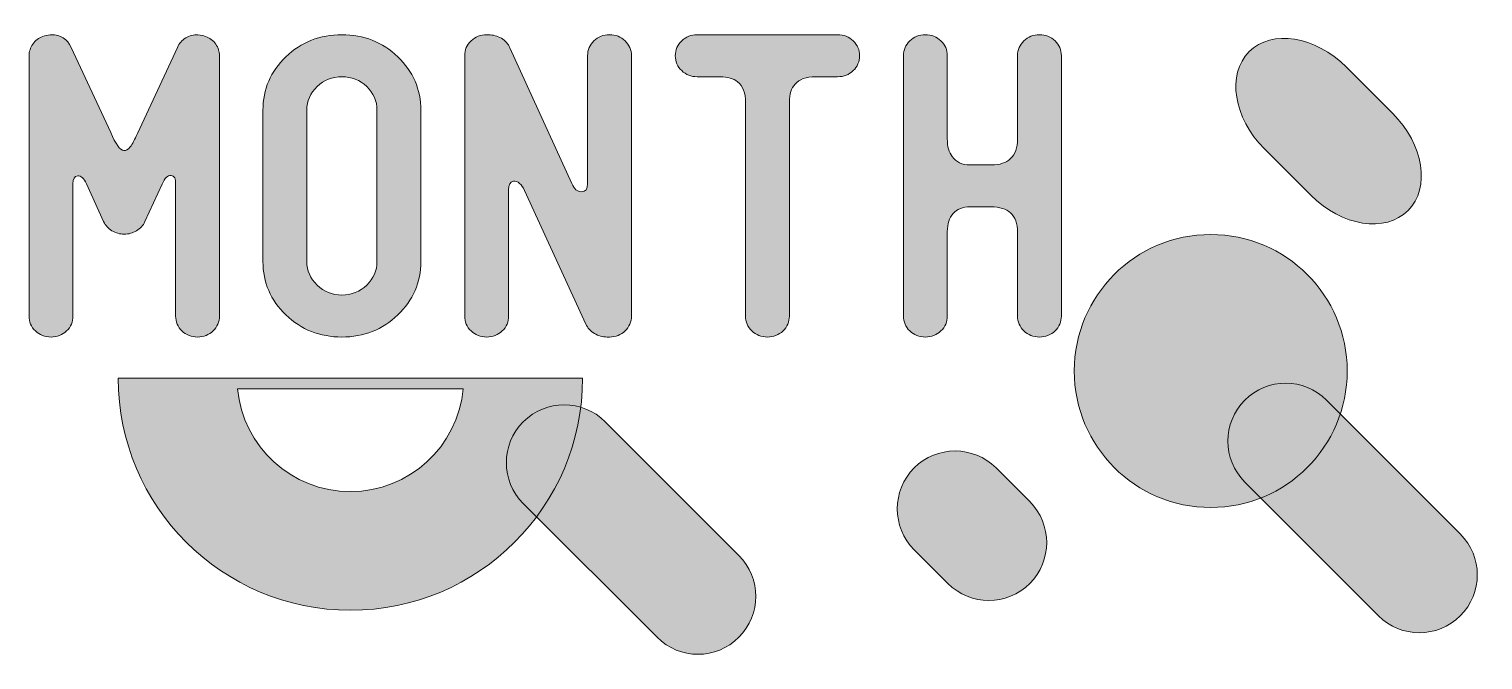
# Model space of a CAD drawing. Header units: inches. Extents: x 110 to 970, y -1000 to -79.
# Drawn here: x 122 to 949, y -1000 to -641 of the extents above; entities that cross this region are included whole.
import ezdxf

# ---------------------------------------------------------------- set-up
doc = ezdxf.new("R2010")
doc.units = ezdxf.units.IN
doc.header["$MEASUREMENT"] = 0
doc.layers.add('Layer 1', color=7, linetype='Continuous')

# ---------------------------------------------------------------- blocks, each defined once
blk = doc.blocks.new('block 5')
at = {"layer": 'Layer 1', "true_color": 0xfccf0c}
h = blk.add_hatch(color=40, dxfattribs=at)
h.dxf.hatch_style = 2
edge = h.paths.add_edge_path()
edge.add_spline(control_points=[(146.17, -651.66), (146.17, -651.66), (168.61, -700.09), (168.61, -700.09), (171.44, -706.62), (173.94, -710.04), (176.1, -710.35), (177.26, -710.51), (178.47, -709.8), (179.71, -708.21), (180.96, -706.62), (182.33, -704.07), (183.83, -700.57), (183.83, -700.57), (206.52, -651.66), (206.52, -651.66), (207.52, -649.43), (209.1, -647.64), (211.26, -646.29), (213.42, -644.94), (215.75, -644.34), (218.24, -644.5), (219.9, -644.66), (221.32, -644.97), (222.48, -645.45), (224.98, -646.25), (226.93, -647.68), (228.34, -649.75), (229.75, -651.81), (230.46, -654.04), (230.46, -656.43), (230.46, -656.43), (230.46, -804.37), (230.46, -804.37), (230.46, -807.71), (229.25, -810.53), (226.85, -812.84), (224.43, -815.14), (221.48, -816.3), (217.99, -816.3), (214.5, -816.3), (211.55, -815.14), (209.14, -812.84), (206.73, -810.53), (205.52, -807.71), (205.52, -804.37), (205.52, -804.37), (205.52, -729.44), (205.52, -729.44), (205.69, -726.26), (204.82, -724.59), (202.91, -724.43), (200.99, -724.27), (199.29, -725.94), (197.79, -729.44), (197.79, -729.44), (188.07, -750.68), (188.07, -750.68), (187.07, -752.91), (185.49, -754.66), (183.33, -755.93), (181.17, -757.2), (178.84, -757.84), (176.35, -757.84), (173.85, -757.84), (171.52, -757.2), (169.36, -755.93), (167.2, -754.66), (165.62, -752.91), (164.62, -750.68), (164.62, -750.68), (154.9, -729.2), (154.9, -729.2), (153.4, -726.18), (151.74, -724.67), (149.91, -724.67), (148.08, -724.83), (147.17, -726.34), (147.17, -729.2), (147.17, -729.2), (147.17, -804.37), (147.17, -804.37), (147.17, -807.71), (145.96, -810.53), (143.55, -812.84), (141.14, -815.14), (138.19, -816.3), (134.7, -816.3), (131.21, -816.3), (128.25, -815.14), (125.84, -812.84), (123.43, -810.53), (122.23, -807.71), (122.23, -804.37), (122.23, -804.37), (122.23, -656.43), (122.23, -656.43), (122.23, -654.04), (122.93, -651.81), (124.35, -649.75), (125.76, -647.68), (127.63, -646.25), (129.96, -645.45), (131.29, -644.97), (132.7, -644.66), (134.2, -644.5), (134.36, -644.5), (134.53, -644.5), (134.7, -644.5), (140.18, -644.5), (144.01, -646.88), (146.17, -651.66)], knot_values=[0, 0, 0, 0, 1, 1, 1, 2, 2, 2, 3, 3, 3, 4, 4, 4, 5, 5, 5, 6, 6, 6, 7, 7, 7, 8, 8, 8, 9, 9, 9, 10, 10, 10, 11, 11, 11, 12, 12, 12, 13, 13, 13, 14, 14, 14, 15, 15, 15, 16, 16, 16, 17, 17, 17, 18, 18, 18, 19, 19, 19, 20, 20, 20, 21, 21, 21, 22, 22, 22, 23, 23, 23, 24, 24, 24, 25, 25, 25, 26, 26, 26, 27, 27, 27, 28, 28, 28, 29, 29, 29, 30, 30, 30, 31, 31, 31, 32, 32, 32, 33, 33, 33, 34, 34, 34, 35, 35, 35, 36, 36, 36, 37, 37, 37, 37], degree=3, periodic=1)
h = blk.add_hatch(color=40, dxfattribs=at)
h.dxf.hatch_style = 2
edge = h.paths.add_edge_path()
edge.add_spline(control_points=[(344.93, -687.45), (344.93, -687.45), (344.93, -773.34), (344.93, -773.34), (344.93, -785.28), (340.57, -795.42), (331.84, -803.77), (323.11, -812.12), (312.51, -816.3), (300.04, -816.3), (287.57, -816.3), (276.97, -812.12), (268.25, -803.77), (259.52, -795.42), (255.15, -785.28), (255.15, -773.34), (255.15, -773.34), (255.15, -687.45), (255.15, -687.45), (255.15, -675.51), (259.52, -665.38), (268.25, -657.02), (276.97, -648.67), (287.57, -644.5), (300.04, -644.5), (312.51, -644.5), (323.11, -648.67), (331.84, -657.02), (340.57, -665.38), (344.93, -675.51), (344.93, -687.45)], knot_values=[0, 0, 0, 0, 1, 1, 1, 2, 2, 2, 3, 3, 3, 4, 4, 4, 5, 5, 5, 6, 6, 6, 7, 7, 7, 8, 8, 8, 9, 9, 9, 10, 10, 10, 10], degree=3, periodic=1)
edge = h.paths.add_edge_path()
edge.add_spline(control_points=[(280.09, -687.45), (280.09, -687.45), (280.09, -773.34), (280.09, -773.34), (280.09, -778.59), (282.04, -783.09), (285.95, -786.83), (289.86, -790.56), (294.55, -792.43), (300.04, -792.43), (305.53, -792.43), (310.22, -790.56), (314.13, -786.83), (318.03, -783.09), (319.99, -778.59), (319.99, -773.34), (319.99, -773.34), (319.99, -687.45), (319.99, -687.45), (319.99, -682.2), (318.03, -677.71), (314.13, -673.96), (310.22, -670.23), (305.53, -668.36), (300.04, -668.36), (294.55, -668.36), (289.86, -670.23), (285.95, -673.96), (282.04, -677.71), (280.09, -682.2), (280.09, -687.45)], knot_values=[0, 0, 0, 0, 1, 1, 1, 2, 2, 2, 3, 3, 3, 4, 4, 4, 5, 5, 5, 6, 6, 6, 7, 7, 7, 8, 8, 8, 9, 9, 9, 10, 10, 10, 10], degree=3, periodic=1)
h = blk.add_hatch(color=40, dxfattribs=at)
h.dxf.hatch_style = 2
edge = h.paths.add_edge_path()
edge.add_spline(control_points=[(390.69, -646.52), (392.93, -647.88), (394.55, -649.67), (395.55, -651.89), (395.55, -651.89), (430.71, -728.96), (430.71, -728.96), (432.04, -732.15), (433.87, -733.74), (436.2, -733.74), (438.53, -733.74), (439.69, -732.23), (439.69, -729.2), (439.69, -729.2), (439.69, -656.43), (439.69, -656.43), (439.69, -653.09), (440.9, -650.26), (443.31, -647.96), (445.72, -645.65), (448.67, -644.5), (452.16, -644.5), (455.65, -644.5), (458.6, -645.65), (461.02, -647.96), (463.42, -650.26), (464.63, -653.09), (464.63, -656.43), (464.63, -656.43), (464.63, -804.37), (464.63, -804.37), (464.63, -807.71), (463.42, -810.53), (461.02, -812.84), (458.6, -815.14), (455.65, -816.3), (452.16, -816.3), (451.49, -816.3), (451.08, -816.3), (450.91, -816.3), (448.25, -816.3), (445.8, -815.62), (443.56, -814.27), (441.31, -812.92), (439.69, -811.13), (438.7, -808.9), (438.7, -808.9), (403.78, -733.02), (403.78, -733.02), (403.11, -731.27), (402.2, -729.92), (401.04, -728.96), (399.87, -728.01), (398.71, -727.61), (397.55, -727.77), (395.72, -728.09), (394.8, -729.76), (394.8, -732.78), (394.8, -732.78), (394.8, -804.37), (394.8, -804.37), (394.8, -807.71), (393.59, -810.53), (391.19, -812.84), (388.77, -815.14), (385.82, -816.3), (382.33, -816.3), (378.84, -816.3), (375.89, -815.14), (373.48, -812.84), (371.07, -810.53), (369.86, -807.71), (369.86, -804.37), (369.86, -804.37), (369.86, -656.43), (369.86, -656.43), (369.86, -653.09), (371.07, -650.26), (373.48, -647.96), (375.89, -645.65), (378.84, -644.5), (382.33, -644.5), (382.83, -644.5), (383.16, -644.5), (383.33, -644.5), (385.99, -644.5), (388.44, -645.18), (390.69, -646.52)], knot_values=[0, 0, 0, 0, 1, 1, 1, 2, 2, 2, 3, 3, 3, 4, 4, 4, 5, 5, 5, 6, 6, 6, 7, 7, 7, 8, 8, 8, 9, 9, 9, 10, 10, 10, 11, 11, 11, 12, 12, 12, 13, 13, 13, 14, 14, 14, 15, 15, 15, 16, 16, 16, 17, 17, 17, 18, 18, 18, 19, 19, 19, 20, 20, 20, 21, 21, 21, 22, 22, 22, 23, 23, 23, 24, 24, 24, 25, 25, 25, 26, 26, 26, 27, 27, 27, 28, 28, 28, 29, 29, 29, 29], degree=3, periodic=1)
h = blk.add_hatch(color=40, dxfattribs=at)
h.dxf.hatch_style = 2
edge = h.paths.add_edge_path()
edge.add_spline(control_points=[(541.94, -644.5), (541.94, -644.5), (581.84, -644.5), (581.84, -644.5), (585.33, -644.5), (588.28, -645.65), (590.69, -647.96), (593.1, -650.26), (594.31, -653.09), (594.31, -656.43), (594.31, -659.77), (593.1, -662.59), (590.69, -664.9), (588.28, -667.21), (585.33, -668.36), (581.84, -668.36), (581.84, -668.36), (569.37, -668.36), (569.37, -668.36), (563.88, -668.36), (559.98, -669.79), (557.65, -672.65), (555.49, -674.88), (554.41, -678.22), (554.41, -682.67), (554.41, -682.67), (554.41, -804.37), (554.41, -804.37), (554.41, -807.71), (553.2, -810.53), (550.79, -812.84), (548.38, -815.14), (545.43, -816.3), (541.94, -816.3), (538.45, -816.3), (535.49, -815.14), (533.08, -812.84), (530.67, -810.53), (529.47, -807.71), (529.47, -804.37), (529.47, -804.37), (529.47, -683.15), (529.47, -683.15), (529.47, -677.59), (527.97, -673.61), (524.98, -671.22), (522.65, -669.31), (519.33, -668.36), (515, -668.36), (515, -668.36), (502.04, -668.36), (502.04, -668.36), (498.55, -668.36), (495.59, -667.21), (493.18, -664.9), (490.77, -662.59), (489.57, -659.77), (489.57, -656.43), (489.57, -653.09), (490.77, -650.26), (493.18, -647.96), (495.59, -645.65), (498.55, -644.5), (502.04, -644.5), (502.04, -644.5), (541.94, -644.5), (541.94, -644.5)], knot_values=[0, 0, 0, 0, 1, 1, 1, 2, 2, 2, 3, 3, 3, 4, 4, 4, 5, 5, 5, 6, 6, 6, 7, 7, 7, 8, 8, 8, 9, 9, 9, 10, 10, 10, 11, 11, 11, 12, 12, 12, 13, 13, 13, 14, 14, 14, 15, 15, 15, 16, 16, 16, 17, 17, 17, 18, 18, 18, 19, 19, 19, 20, 20, 20, 21, 21, 21, 22, 22, 22, 22], degree=3, periodic=1)
h = blk.add_hatch(color=40, dxfattribs=at)
h.dxf.hatch_style = 2
edge = h.paths.add_edge_path()
edge.add_spline(control_points=[(644.18, -656.43), (644.18, -656.43), (644.18, -703.67), (644.18, -703.67), (644.18, -707.97), (645.1, -711.31), (646.93, -713.69), (649.09, -716.88), (652.49, -718.46), (657.15, -718.46), (657.15, -718.46), (669.12, -718.46), (669.12, -718.46), (674.11, -718.46), (677.77, -717.27), (680.1, -714.89), (682.75, -712.5), (684.09, -708.76), (684.09, -703.67), (684.09, -703.67), (684.09, -656.43), (684.09, -656.43), (684.09, -653.09), (685.29, -650.26), (687.7, -647.96), (690.11, -645.65), (693.06, -644.5), (696.56, -644.5), (700.05, -644.5), (703, -645.65), (705.41, -647.96), (707.82, -650.26), (709.02, -653.09), (709.02, -656.43), (709.02, -656.43), (709.02, -804.37), (709.02, -804.37), (709.02, -807.71), (707.82, -810.53), (705.41, -812.84), (703, -815.14), (700.05, -816.3), (696.56, -816.3), (693.06, -816.3), (690.11, -815.14), (687.7, -812.84), (685.29, -810.53), (684.09, -807.71), (684.09, -804.37), (684.09, -804.37), (684.09, -756.88), (684.09, -756.88), (684.09, -751.79), (682.75, -748.05), (680.1, -745.67), (677.6, -743.44), (673.94, -742.33), (669.12, -742.33), (669.12, -742.33), (657.15, -742.33), (657.15, -742.33), (653, -742.33), (649.75, -743.6), (647.43, -746.14), (645.26, -748.53), (644.18, -751.95), (644.18, -756.41), (644.18, -756.41), (644.18, -804.37), (644.18, -804.37), (644.18, -807.71), (642.98, -810.53), (640.57, -812.84), (638.16, -815.14), (635.21, -816.3), (631.72, -816.3), (628.23, -816.3), (625.27, -815.14), (622.86, -812.84), (620.45, -810.53), (619.24, -807.71), (619.24, -804.37), (619.24, -804.37), (619.24, -656.43), (619.24, -656.43), (619.24, -653.09), (620.45, -650.26), (622.86, -647.96), (625.27, -645.65), (628.23, -644.5), (631.72, -644.5), (635.21, -644.5), (638.16, -645.65), (640.57, -647.96), (642.98, -650.26), (644.18, -653.09), (644.18, -656.43)], knot_values=[0, 0, 0, 0, 1, 1, 1, 2, 2, 2, 3, 3, 3, 4, 4, 4, 5, 5, 5, 6, 6, 6, 7, 7, 7, 8, 8, 8, 9, 9, 9, 10, 10, 10, 11, 11, 11, 12, 12, 12, 13, 13, 13, 14, 14, 14, 15, 15, 15, 16, 16, 16, 17, 17, 17, 18, 18, 18, 19, 19, 19, 20, 20, 20, 21, 21, 21, 22, 22, 22, 23, 23, 23, 24, 24, 24, 25, 25, 25, 26, 26, 26, 27, 27, 27, 28, 28, 28, 29, 29, 29, 30, 30, 30, 31, 31, 31, 32, 32, 32, 32], degree=3, periodic=1)
at = {"layer": 'Layer 1', "lineweight": 0}
for points, knots in [([(146.17, -651.66), (146.17, -651.66), (168.61, -700.09), (168.61, -700.09), (171.44, -706.62), (173.94, -710.04), (176.1, -710.35), (177.26, -710.51), (178.47, -709.8), (179.71, -708.21), (180.96, -706.62), (182.33, -704.07), (183.83, -700.57), (183.83, -700.57), (206.52, -651.66), (206.52, -651.66), (207.52, -649.43), (209.1, -647.64), (211.26, -646.29), (213.42, -644.94), (215.75, -644.34), (218.24, -644.5), (219.9, -644.66), (221.32, -644.97), (222.48, -645.45), (224.98, -646.25), (226.93, -647.68), (228.34, -649.75), (229.75, -651.81), (230.46, -654.04), (230.46, -656.43), (230.46, -656.43), (230.46, -804.37), (230.46, -804.37), (230.46, -807.71), (229.25, -810.53), (226.85, -812.84), (224.43, -815.14), (221.48, -816.3), (217.99, -816.3), (214.5, -816.3), (211.55, -815.14), (209.14, -812.84), (206.73, -810.53), (205.52, -807.71), (205.52, -804.37), (205.52, -804.37), (205.52, -729.44), (205.52, -729.44), (205.69, -726.26), (204.82, -724.59), (202.91, -724.43), (200.99, -724.27), (199.29, -725.94), (197.79, -729.44), (197.79, -729.44), (188.07, -750.68), (188.07, -750.68), (187.07, -752.91), (185.49, -754.66), (183.33, -755.93), (181.17, -757.2), (178.84, -757.84), (176.35, -757.84), (173.85, -757.84), (171.52, -757.2), (169.36, -755.93), (167.2, -754.66), (165.62, -752.91), (164.62, -750.68), (164.62, -750.68), (154.9, -729.2), (154.9, -729.2), (153.4, -726.18), (151.74, -724.67), (149.91, -724.67), (148.08, -724.83), (147.17, -726.34), (147.17, -729.2), (147.17, -729.2), (147.17, -804.37), (147.17, -804.37), (147.17, -807.71), (145.96, -810.53), (143.55, -812.84), (141.14, -815.14), (138.19, -816.3), (134.7, -816.3), (131.21, -816.3), (128.25, -815.14), (125.84, -812.84), (123.43, -810.53), (122.23, -807.71), (122.23, -804.37), (122.23, -804.37), (122.23, -656.43), (122.23, -656.43), (122.23, -654.04), (122.93, -651.81), (124.35, -649.75), (125.76, -647.68), (127.63, -646.25), (129.96, -645.45), (131.29, -644.97), (132.7, -644.66), (134.2, -644.5), (134.36, -644.5), (134.53, -644.5), (134.7, -644.5), (140.18, -644.5), (144.01, -646.88), (146.17, -651.66)], [0, 0, 0, 0, 1, 1, 1, 2, 2, 2, 3, 3, 3, 4, 4, 4, 5, 5, 5, 6, 6, 6, 7, 7, 7, 8, 8, 8, 9, 9, 9, 10, 10, 10, 11, 11, 11, 12, 12, 12, 13, 13, 13, 14, 14, 14, 15, 15, 15, 16, 16, 16, 17, 17, 17, 18, 18, 18, 19, 19, 19, 20, 20, 20, 21, 21, 21, 22, 22, 22, 23, 23, 23, 24, 24, 24, 25, 25, 25, 26, 26, 26, 27, 27, 27, 28, 28, 28, 29, 29, 29, 30, 30, 30, 31, 31, 31, 32, 32, 32, 33, 33, 33, 34, 34, 34, 35, 35, 35, 36, 36, 36, 37, 37, 37, 37]), ([(344.93, -687.45), (344.93, -687.45), (344.93, -773.34), (344.93, -773.34), (344.93, -785.28), (340.57, -795.42), (331.84, -803.77), (323.11, -812.12), (312.51, -816.3), (300.04, -816.3), (287.57, -816.3), (276.97, -812.12), (268.25, -803.77), (259.52, -795.42), (255.15, -785.28), (255.15, -773.34), (255.15, -773.34), (255.15, -687.45), (255.15, -687.45), (255.15, -675.51), (259.52, -665.38), (268.25, -657.02), (276.97, -648.67), (287.57, -644.5), (300.04, -644.5), (312.51, -644.5), (323.11, -648.67), (331.84, -657.02), (340.57, -665.38), (344.93, -675.51), (344.93, -687.45)], [0, 0, 0, 0, 1, 1, 1, 2, 2, 2, 3, 3, 3, 4, 4, 4, 5, 5, 5, 6, 6, 6, 7, 7, 7, 8, 8, 8, 9, 9, 9, 10, 10, 10, 10]), ([(390.69, -646.52), (392.93, -647.88), (394.55, -649.67), (395.55, -651.89), (395.55, -651.89), (430.71, -728.96), (430.71, -728.96), (432.04, -732.15), (433.87, -733.74), (436.2, -733.74), (438.53, -733.74), (439.69, -732.23), (439.69, -729.2), (439.69, -729.2), (439.69, -656.43), (439.69, -656.43), (439.69, -653.09), (440.9, -650.26), (443.31, -647.96), (445.72, -645.65), (448.67, -644.5), (452.16, -644.5), (455.65, -644.5), (458.6, -645.65), (461.02, -647.96), (463.42, -650.26), (464.63, -653.09), (464.63, -656.43), (464.63, -656.43), (464.63, -804.37), (464.63, -804.37), (464.63, -807.71), (463.42, -810.53), (461.02, -812.84), (458.6, -815.14), (455.65, -816.3), (452.16, -816.3), (451.49, -816.3), (451.08, -816.3), (450.91, -816.3), (448.25, -816.3), (445.8, -815.62), (443.56, -814.27), (441.31, -812.92), (439.69, -811.13), (438.7, -808.9), (438.7, -808.9), (403.78, -733.02), (403.78, -733.02), (403.11, -731.27), (402.2, -729.92), (401.04, -728.96), (399.87, -728.01), (398.71, -727.61), (397.55, -727.77), (395.72, -728.09), (394.8, -729.76), (394.8, -732.78), (394.8, -732.78), (394.8, -804.37), (394.8, -804.37), (394.8, -807.71), (393.59, -810.53), (391.19, -812.84), (388.77, -815.14), (385.82, -816.3), (382.33, -816.3), (378.84, -816.3), (375.89, -815.14), (373.48, -812.84), (371.07, -810.53), (369.86, -807.71), (369.86, -804.37), (369.86, -804.37), (369.86, -656.43), (369.86, -656.43), (369.86, -653.09), (371.07, -650.26), (373.48, -647.96), (375.89, -645.65), (378.84, -644.5), (382.33, -644.5), (382.83, -644.5), (383.16, -644.5), (383.33, -644.5), (385.99, -644.5), (388.44, -645.18), (390.69, -646.52)], [0, 0, 0, 0, 1, 1, 1, 2, 2, 2, 3, 3, 3, 4, 4, 4, 5, 5, 5, 6, 6, 6, 7, 7, 7, 8, 8, 8, 9, 9, 9, 10, 10, 10, 11, 11, 11, 12, 12, 12, 13, 13, 13, 14, 14, 14, 15, 15, 15, 16, 16, 16, 17, 17, 17, 18, 18, 18, 19, 19, 19, 20, 20, 20, 21, 21, 21, 22, 22, 22, 23, 23, 23, 24, 24, 24, 25, 25, 25, 26, 26, 26, 27, 27, 27, 28, 28, 28, 29, 29, 29, 29]), ([(541.94, -644.5), (541.94, -644.5), (581.84, -644.5), (581.84, -644.5), (585.33, -644.5), (588.28, -645.65), (590.69, -647.96), (593.1, -650.26), (594.31, -653.09), (594.31, -656.43), (594.31, -659.77), (593.1, -662.59), (590.69, -664.9), (588.28, -667.21), (585.33, -668.36), (581.84, -668.36), (581.84, -668.36), (569.37, -668.36), (569.37, -668.36), (563.88, -668.36), (559.98, -669.79), (557.65, -672.65), (555.49, -674.88), (554.41, -678.22), (554.41, -682.67), (554.41, -682.67), (554.41, -804.37), (554.41, -804.37), (554.41, -807.71), (553.2, -810.53), (550.79, -812.84), (548.38, -815.14), (545.43, -816.3), (541.94, -816.3), (538.45, -816.3), (535.49, -815.14), (533.08, -812.84), (530.67, -810.53), (529.47, -807.71), (529.47, -804.37), (529.47, -804.37), (529.47, -683.15), (529.47, -683.15), (529.47, -677.59), (527.97, -673.61), (524.98, -671.22), (522.65, -669.31), (519.33, -668.36), (515, -668.36), (515, -668.36), (502.04, -668.36), (502.04, -668.36), (498.55, -668.36), (495.59, -667.21), (493.18, -664.9), (490.77, -662.59), (489.57, -659.77), (489.57, -656.43), (489.57, -653.09), (490.77, -650.26), (493.18, -647.96), (495.59, -645.65), (498.55, -644.5), (502.04, -644.5), (502.04, -644.5), (541.94, -644.5), (541.94, -644.5)], [0, 0, 0, 0, 1, 1, 1, 2, 2, 2, 3, 3, 3, 4, 4, 4, 5, 5, 5, 6, 6, 6, 7, 7, 7, 8, 8, 8, 9, 9, 9, 10, 10, 10, 11, 11, 11, 12, 12, 12, 13, 13, 13, 14, 14, 14, 15, 15, 15, 16, 16, 16, 17, 17, 17, 18, 18, 18, 19, 19, 19, 20, 20, 20, 21, 21, 21, 22, 22, 22, 22]), ([(644.18, -656.43), (644.18, -656.43), (644.18, -703.67), (644.18, -703.67), (644.18, -707.97), (645.1, -711.31), (646.93, -713.69), (649.09, -716.88), (652.49, -718.46), (657.15, -718.46), (657.15, -718.46), (669.12, -718.46), (669.12, -718.46), (674.11, -718.46), (677.77, -717.27), (680.1, -714.89), (682.75, -712.5), (684.09, -708.76), (684.09, -703.67), (684.09, -703.67), (684.09, -656.43), (684.09, -656.43), (684.09, -653.09), (685.29, -650.26), (687.7, -647.96), (690.11, -645.65), (693.06, -644.5), (696.56, -644.5), (700.05, -644.5), (703, -645.65), (705.41, -647.96), (707.82, -650.26), (709.02, -653.09), (709.02, -656.43), (709.02, -656.43), (709.02, -804.37), (709.02, -804.37), (709.02, -807.71), (707.82, -810.53), (705.41, -812.84), (703, -815.14), (700.05, -816.3), (696.56, -816.3), (693.06, -816.3), (690.11, -815.14), (687.7, -812.84), (685.29, -810.53), (684.09, -807.71), (684.09, -804.37), (684.09, -804.37), (684.09, -756.88), (684.09, -756.88), (684.09, -751.79), (682.75, -748.05), (680.1, -745.67), (677.6, -743.44), (673.94, -742.33), (669.12, -742.33), (669.12, -742.33), (657.15, -742.33), (657.15, -742.33), (653, -742.33), (649.75, -743.6), (647.43, -746.14), (645.26, -748.53), (644.18, -751.95), (644.18, -756.41), (644.18, -756.41), (644.18, -804.37), (644.18, -804.37), (644.18, -807.71), (642.98, -810.53), (640.57, -812.84), (638.16, -815.14), (635.21, -816.3), (631.72, -816.3), (628.23, -816.3), (625.27, -815.14), (622.86, -812.84), (620.45, -810.53), (619.24, -807.71), (619.24, -804.37), (619.24, -804.37), (619.24, -656.43), (619.24, -656.43), (619.24, -653.09), (620.45, -650.26), (622.86, -647.96), (625.27, -645.65), (628.23, -644.5), (631.72, -644.5), (635.21, -644.5), (638.16, -645.65), (640.57, -647.96), (642.98, -650.26), (644.18, -653.09), (644.18, -656.43)], [0, 0, 0, 0, 1, 1, 1, 2, 2, 2, 3, 3, 3, 4, 4, 4, 5, 5, 5, 6, 6, 6, 7, 7, 7, 8, 8, 8, 9, 9, 9, 10, 10, 10, 11, 11, 11, 12, 12, 12, 13, 13, 13, 14, 14, 14, 15, 15, 15, 16, 16, 16, 17, 17, 17, 18, 18, 18, 19, 19, 19, 20, 20, 20, 21, 21, 21, 22, 22, 22, 23, 23, 23, 24, 24, 24, 25, 25, 25, 26, 26, 26, 27, 27, 27, 28, 28, 28, 29, 29, 29, 30, 30, 30, 31, 31, 31, 32, 32, 32, 32]), ([(280.09, -687.45), (280.09, -687.45), (280.09, -773.34), (280.09, -773.34), (280.09, -778.59), (282.04, -783.09), (285.95, -786.83), (289.86, -790.56), (294.55, -792.43), (300.04, -792.43), (305.53, -792.43), (310.22, -790.56), (314.13, -786.83), (318.03, -783.09), (319.99, -778.59), (319.99, -773.34), (319.99, -773.34), (319.99, -687.45), (319.99, -687.45), (319.99, -682.2), (318.03, -677.71), (314.13, -673.96), (310.22, -670.23), (305.53, -668.36), (300.04, -668.36), (294.55, -668.36), (289.86, -670.23), (285.95, -673.96), (282.04, -677.71), (280.09, -682.2), (280.09, -687.45)], [0, 0, 0, 0, 1, 1, 1, 2, 2, 2, 3, 3, 3, 4, 4, 4, 5, 5, 5, 6, 6, 6, 7, 7, 7, 8, 8, 8, 9, 9, 9, 10, 10, 10, 10])]:
    blk.add_open_spline(points, degree=3, knots=knots, dxfattribs=at)
blk = doc.blocks.new('block 2')
at = {"layer": 'Layer 1', "true_color": 0x1f9d48}
h = blk.add_hatch(color=114, dxfattribs=at)
h.dxf.hatch_style = 2
edge = h.paths.add_edge_path()
edge.add_spline(control_points=[(906.07, -744.41), (906.07, -744.41), (906.07, -744.41), (906.07, -744.41), (893.22, -757.26), (868.49, -753.35), (850.83, -735.69), (850.83, -735.69), (824.48, -709.34), (824.48, -709.34), (806.82, -691.68), (802.92, -666.95), (815.76, -654.1), (815.76, -654.1), (815.76, -654.1), (815.76, -654.1), (828.6, -641.26), (853.33, -645.17), (871, -662.83), (871, -662.83), (897.34, -689.18), (897.34, -689.18), (915.01, -706.84), (918.91, -731.57), (906.07, -744.41)], knot_values=[0, 0, 0, 0, 1, 1, 1, 2, 2, 2, 3, 3, 3, 4, 4, 4, 5, 5, 5, 6, 6, 6, 7, 7, 7, 8, 8, 8, 8], degree=3, periodic=1)
at = {"layer": 'Layer 1', "true_color": 0xea2625}
h = blk.add_hatch(color=20, dxfattribs=at)
h.dxf.hatch_style = 2
edge = h.paths.add_edge_path()
edge.add_spline(control_points=[(871.49, -835.61), (871.49, -878.46), (836.76, -913.19), (793.92, -913.19), (751.08, -913.19), (716.34, -878.46), (716.34, -835.61), (716.34, -792.77), (751.08, -758.04), (793.92, -758.04), (836.76, -758.04), (871.49, -792.77), (871.49, -835.61)], knot_values=[0, 0, 0, 0, 1, 1, 1, 2, 2, 2, 3, 3, 3, 4, 4, 4, 4], degree=3, periodic=1)
h = blk.add_hatch(color=20, dxfattribs=at)
h.dxf.hatch_style = 2
edge = h.paths.add_edge_path()
edge.add_spline(control_points=[(172.91, -839.64), (172.91, -912.53), (232, -971.62), (304.89, -971.62), (377.78, -971.62), (436.87, -912.53), (436.87, -839.64), (436.87, -839.64), (172.91, -839.64), (172.91, -839.64)], knot_values=[0, 0, 0, 0, 1, 1, 1, 2, 2, 2, 3, 3, 3, 3], degree=3, periodic=1)
edge = h.paths.add_edge_path()
edge.add_spline(control_points=[(304.89, -904.13), (271.36, -904.13), (243.82, -878.55), (240.7, -845.84), (240.7, -845.84), (369.07, -845.84), (369.07, -845.84), (365.95, -878.55), (338.41, -904.13), (304.89, -904.13)], knot_values=[0, 0, 0, 0, 1, 1, 1, 2, 2, 2, 3, 3, 3, 3], degree=3, periodic=1)
at = {"layer": 'Layer 1', "true_color": 0xfccf0c}
h = blk.add_hatch(color=40, dxfattribs=at)
h.dxf.hatch_style = 2
edge = h.paths.add_edge_path()
edge.add_spline(control_points=[(935.79, -974.75), (935.79, -974.75), (935.79, -974.75), (935.79, -974.75), (922.95, -987.59), (902.12, -987.59), (889.28, -974.75), (889.28, -974.75), (813.25, -898.72), (813.25, -898.72), (800.41, -885.87), (800.41, -865.05), (813.25, -852.21), (813.25, -852.21), (813.25, -852.21), (813.25, -852.21), (826.09, -839.36), (846.92, -839.36), (859.76, -852.21), (859.76, -852.21), (935.79, -928.24), (935.79, -928.24), (948.63, -941.08), (948.63, -961.9), (935.79, -974.75)], knot_values=[0, 0, 0, 0, 1, 1, 1, 2, 2, 2, 3, 3, 3, 4, 4, 4, 5, 5, 5, 6, 6, 6, 7, 7, 7, 8, 8, 8, 8], degree=3, periodic=1)
h = blk.add_hatch(color=40, dxfattribs=at)
h.dxf.hatch_style = 2
edge = h.paths.add_edge_path()
edge.add_spline(control_points=[(525.69, -987), (525.69, -987), (525.69, -987), (525.69, -987), (512.85, -999.84), (492.02, -999.84), (479.18, -987), (479.18, -987), (403.15, -910.97), (403.15, -910.97), (390.31, -898.12), (390.31, -877.3), (403.15, -864.45), (403.15, -864.45), (403.15, -864.45), (403.15, -864.45), (415.99, -851.61), (436.82, -851.61), (449.66, -864.45), (449.66, -864.45), (525.69, -940.48), (525.69, -940.48), (538.54, -953.33), (538.54, -974.15), (525.69, -987)], knot_values=[0, 0, 0, 0, 1, 1, 1, 2, 2, 2, 3, 3, 3, 4, 4, 4, 5, 5, 5, 6, 6, 6, 7, 7, 7, 8, 8, 8, 8], degree=3, periodic=1)
at = {"layer": 'Layer 1', "true_color": 0x1f9d48}
h = blk.add_hatch(color=114, dxfattribs=at)
h.dxf.hatch_style = 2
edge = h.paths.add_edge_path()
edge.add_spline(control_points=[(691.04, -956.38), (691.04, -956.38), (691.04, -956.38), (691.04, -956.38), (678.2, -969.23), (657.37, -969.23), (644.53, -956.38), (644.53, -956.38), (625.37, -937.23), (625.37, -937.23), (612.53, -924.38), (612.53, -903.56), (625.37, -890.71), (625.37, -890.71), (625.37, -890.71), (625.37, -890.71), (638.21, -877.87), (659.04, -877.87), (671.88, -890.71), (671.88, -890.71), (691.04, -909.87), (691.04, -909.87), (703.89, -922.72), (703.89, -943.54), (691.04, -956.38)], knot_values=[0, 0, 0, 0, 1, 1, 1, 2, 2, 2, 3, 3, 3, 4, 4, 4, 5, 5, 5, 6, 6, 6, 7, 7, 7, 8, 8, 8, 8], degree=3, periodic=1)
at = {"layer": 'Layer 1', "lineweight": 0}
for points, knots in [([(906.07, -744.41), (906.07, -744.41), (906.07, -744.41), (906.07, -744.41), (893.22, -757.26), (868.49, -753.35), (850.83, -735.69), (850.83, -735.69), (824.48, -709.34), (824.48, -709.34), (806.82, -691.68), (802.92, -666.95), (815.76, -654.1), (815.76, -654.1), (815.76, -654.1), (815.76, -654.1), (828.6, -641.26), (853.33, -645.17), (871, -662.83), (871, -662.83), (897.34, -689.18), (897.34, -689.18), (915.01, -706.84), (918.91, -731.57), (906.07, -744.41)], [0, 0, 0, 0, 1, 1, 1, 2, 2, 2, 3, 3, 3, 4, 4, 4, 5, 5, 5, 6, 6, 6, 7, 7, 7, 8, 8, 8, 8]), ([(871.49, -835.61), (871.49, -878.46), (836.76, -913.19), (793.92, -913.19), (751.08, -913.19), (716.34, -878.46), (716.34, -835.61), (716.34, -792.77), (751.08, -758.04), (793.92, -758.04), (836.76, -758.04), (871.49, -792.77), (871.49, -835.61)], [0, 0, 0, 0, 1, 1, 1, 2, 2, 2, 3, 3, 3, 4, 4, 4, 4]), ([(172.91, -839.64), (172.91, -912.53), (232, -971.62), (304.89, -971.62), (377.78, -971.62), (436.87, -912.53), (436.87, -839.64), (436.87, -839.64), (172.91, -839.64), (172.91, -839.64)], [0, 0, 0, 0, 1, 1, 1, 2, 2, 2, 3, 3, 3, 3]), ([(935.79, -974.75), (935.79, -974.75), (935.79, -974.75), (935.79, -974.75), (922.95, -987.59), (902.12, -987.59), (889.28, -974.75), (889.28, -974.75), (813.25, -898.72), (813.25, -898.72), (800.41, -885.87), (800.41, -865.05), (813.25, -852.21), (813.25, -852.21), (813.25, -852.21), (813.25, -852.21), (826.09, -839.36), (846.92, -839.36), (859.76, -852.21), (859.76, -852.21), (935.79, -928.24), (935.79, -928.24), (948.63, -941.08), (948.63, -961.9), (935.79, -974.75)], [0, 0, 0, 0, 1, 1, 1, 2, 2, 2, 3, 3, 3, 4, 4, 4, 5, 5, 5, 6, 6, 6, 7, 7, 7, 8, 8, 8, 8]), ([(304.89, -904.13), (271.36, -904.13), (243.82, -878.55), (240.7, -845.84), (240.7, -845.84), (369.07, -845.84), (369.07, -845.84), (365.95, -878.55), (338.41, -904.13), (304.89, -904.13)], [0, 0, 0, 0, 1, 1, 1, 2, 2, 2, 3, 3, 3, 3]), ([(525.69, -987), (525.69, -987), (525.69, -987), (525.69, -987), (512.85, -999.84), (492.02, -999.84), (479.18, -987), (479.18, -987), (403.15, -910.97), (403.15, -910.97), (390.31, -898.12), (390.31, -877.3), (403.15, -864.45), (403.15, -864.45), (403.15, -864.45), (403.15, -864.45), (415.99, -851.61), (436.82, -851.61), (449.66, -864.45), (449.66, -864.45), (525.69, -940.48), (525.69, -940.48), (538.54, -953.33), (538.54, -974.15), (525.69, -987)], [0, 0, 0, 0, 1, 1, 1, 2, 2, 2, 3, 3, 3, 4, 4, 4, 5, 5, 5, 6, 6, 6, 7, 7, 7, 8, 8, 8, 8]), ([(691.04, -956.38), (691.04, -956.38), (691.04, -956.38), (691.04, -956.38), (678.2, -969.23), (657.37, -969.23), (644.53, -956.38), (644.53, -956.38), (625.37, -937.23), (625.37, -937.23), (612.53, -924.38), (612.53, -903.56), (625.37, -890.71), (625.37, -890.71), (625.37, -890.71), (625.37, -890.71), (638.21, -877.87), (659.04, -877.87), (671.88, -890.71), (671.88, -890.71), (691.04, -909.87), (691.04, -909.87), (703.89, -922.72), (703.89, -943.54), (691.04, -956.38)], [0, 0, 0, 0, 1, 1, 1, 2, 2, 2, 3, 3, 3, 4, 4, 4, 5, 5, 5, 6, 6, 6, 7, 7, 7, 8, 8, 8, 8])]:
    blk.add_open_spline(points, degree=3, knots=knots, dxfattribs=at)
at = {"layer": 'Layer 1'}
blk.add_blockref('block 5', (0, 0), dxfattribs=at)

msp = doc.modelspace()

# ---------------------------------------------------------------- block references
at = {"layer": 'Layer 1'}
msp.add_blockref('block 2', (0, 0), dxfattribs=at)

doc.saveas('drawing.dxf')
